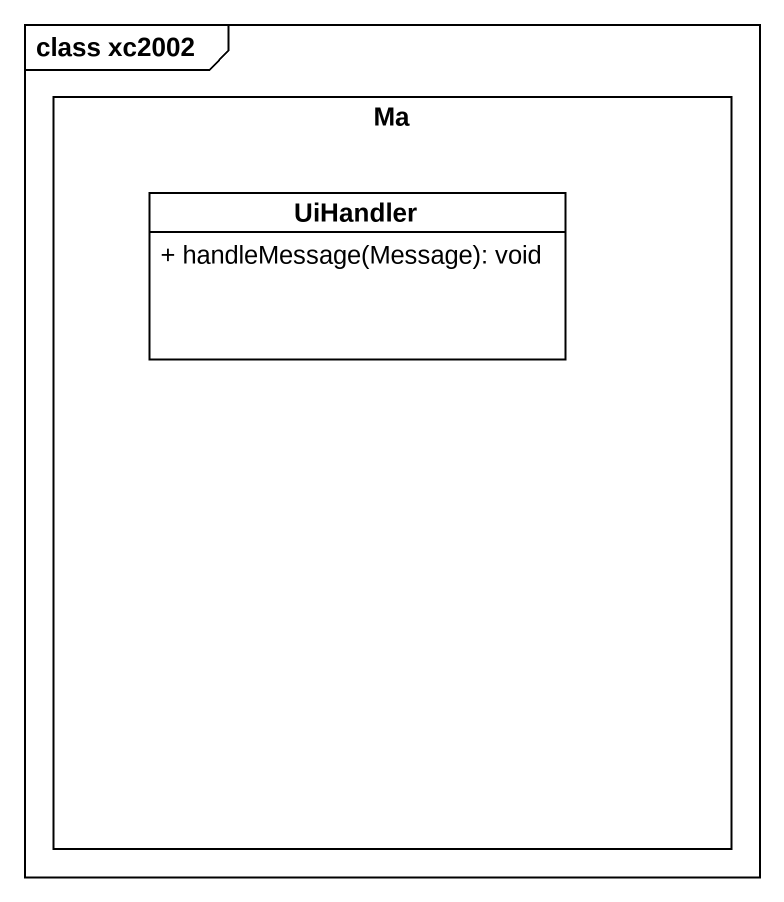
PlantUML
@startuml
mainframe class xc2002
hide circle
hide empty members
skinparam classAttributeIconSize 0
rectangle Ma {
  class UiHandler {
    + handleMessage(Message): void
  }
}
@enduml
